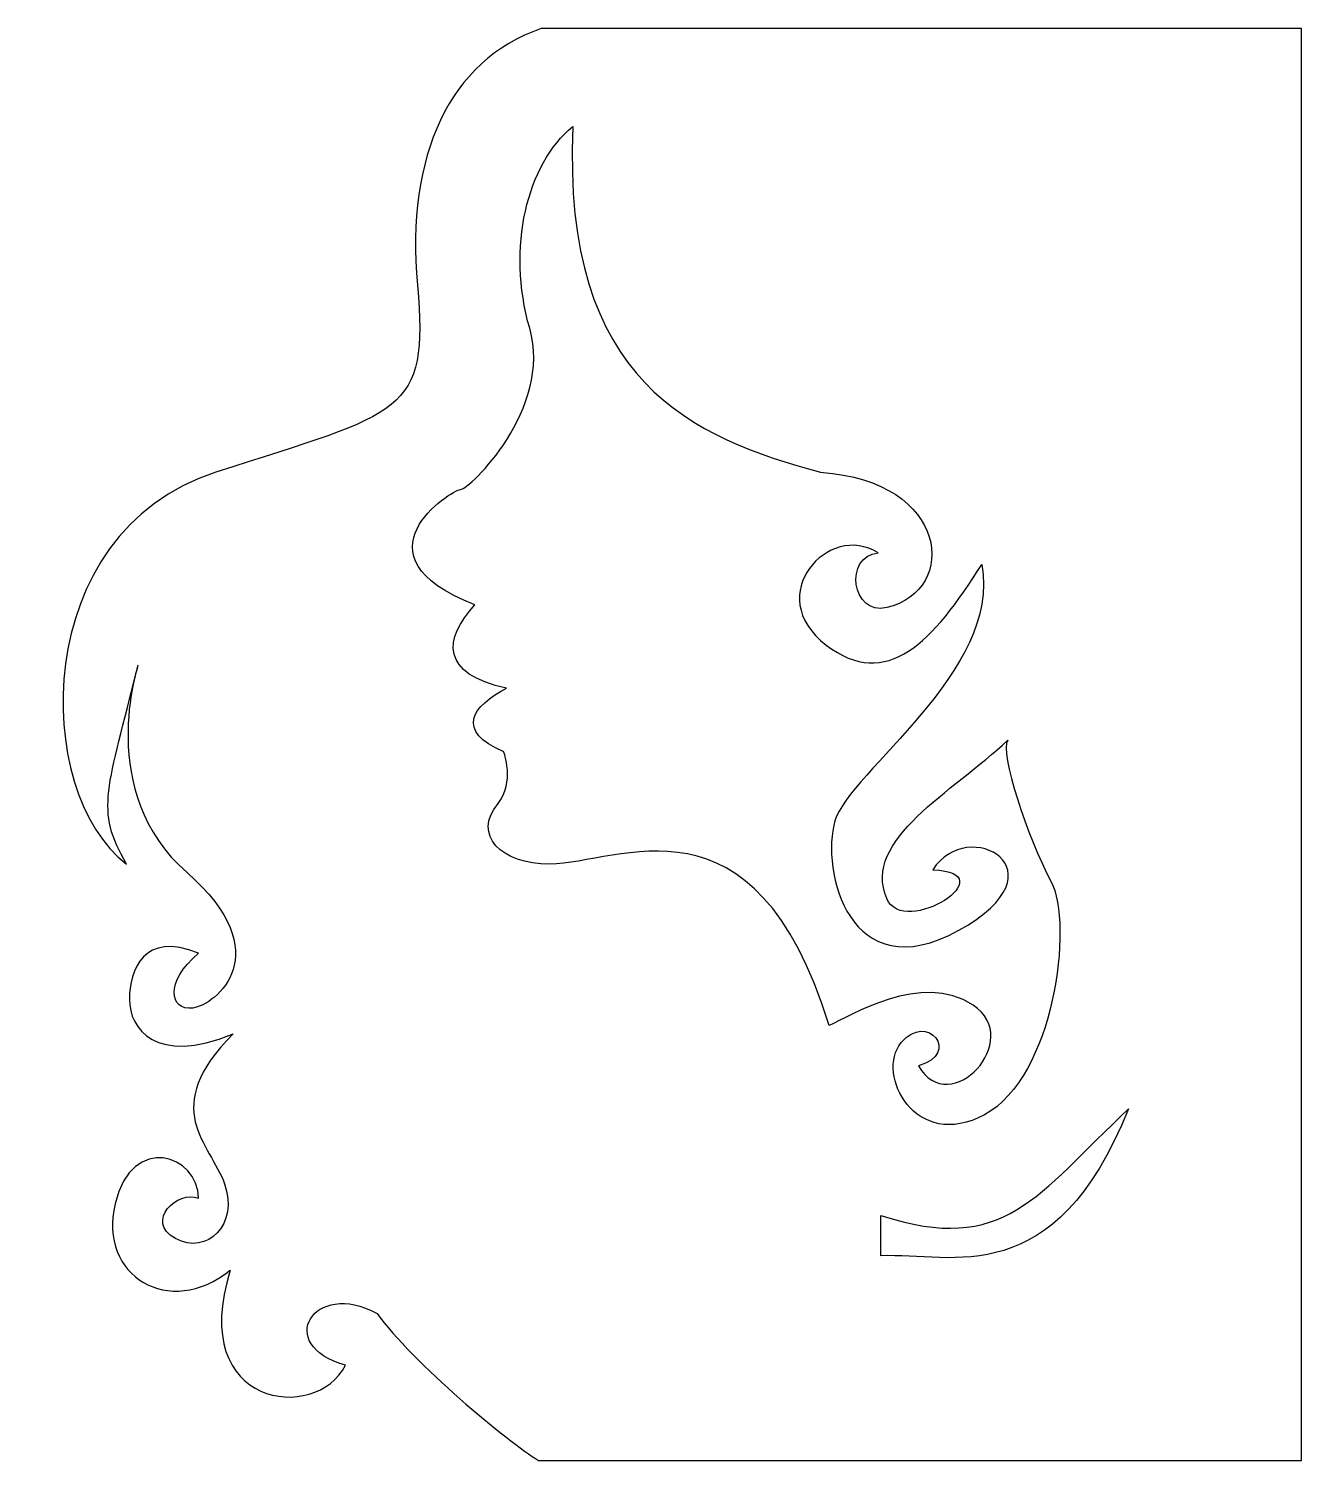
# Model space of a CAD drawing. Header units: centimetres. Extents: x -7.7 to 7.3, y -8.4 to 8.4.
import ezdxf

# ---------------------------------------------------------------- set-up
doc = ezdxf.new("R2010")
doc.units = ezdxf.units.CM
doc.header["$MEASUREMENT"] = 0
doc.layers.add('Camada 1', color=7, linetype='Continuous')

msp = doc.modelspace()

# ---------------------------------------------------------------- linework, layer by layer
at = {"layer": 'Camada 1'}
for points, knots in [([(-1.65502, 8.39981), (-1.65502, 8.39981), (7.26808, 8.39981), (7.26808, 8.39981), (7.26808, 8.39981), (7.26808, 8.39981), (7.26808, -8.3998), (7.26808, -8.3998), (7.26808, -8.3998), (7.26808, -8.3998), (-1.68873, -8.39981), (-1.68873, -8.39981), (-1.68873, -8.39981), (-2.02658, -8.19629), (-3.1755, -7.24964), (-3.5814, -6.67515), (-3.5814, -6.67515), (-4.32509, -6.26928), (-4.7984, -7.04729), (-3.95354, -7.28335), (-3.95354, -7.28335), (-4.29136, -7.96021), (-5.81248, -7.79037), (-5.30543, -6.16813), (-5.30543, -6.16813), (-6.01539, -6.74259), (-6.85965, -6.23557), (-6.65732, -5.39131), (-6.65732, -5.39131), (-6.45499, -4.54586), (-5.67757, -4.81682), (-5.67757, -5.32387), (-5.67757, -5.32387), (-5.9136, -5.2215), (-6.32008, -5.59486), (-5.94795, -5.79718), (-5.94795, -5.79718), (-5.57581, -5.99951), (-5.20365, -5.62737), (-5.37288, -5.15406), (-5.37288, -5.15406), (-5.54211, -4.68072), (-6.15031, -4.27488), (-5.2717, -3.39688), (-5.2717, -3.39688), (-6.18462, -3.76902), (-6.4887, -3.32944), (-6.4887, -2.99101), (-6.4887, -2.99101), (-6.4887, -2.65258), (-6.32008, -2.18049), (-5.67757, -2.45025), (-5.67757, -2.45025), (-6.08283, -2.78868), (-6.01539, -3.12589), (-5.74501, -3.09218), (-5.74501, -3.09218), (-5.47463, -3.05845), (-4.73094, -2.45025), (-5.81245, -1.50362), (-5.81245, -1.50362), (-6.89396, -0.55699), (-6.38691, 0.92981), (-6.38691, 0.92981), (-6.38691, 0.92981), (-6.74582, -0.53289), (-6.89996, -0.76411), (-6.5224, -1.40244), (-6.5224, -1.40244), (-7.63222, -0.56181), (-7.67196, 2.48434), (-5.4746, 3.1943), (-5.4746, 3.1943), (-3.27724, 3.90428), (-2.97373, 3.87026), (-3.10864, 5.39137), (-3.10864, 5.39137), (-3.24355, 6.91248), (-2.73653, 8.02828), (-1.65502, 8.39981)], [0, 0, 0, 0, 0.04761905, 0.04761905, 0.04761905, 0.04761905, 0.0952381, 0.0952381, 0.0952381, 0.0952381, 0.14285714, 0.14285714, 0.14285714, 0.14285714, 0.19047619, 0.19047619, 0.19047619, 0.19047619, 0.23809524, 0.23809524, 0.23809524, 0.23809524, 0.28571429, 0.28571429, 0.28571429, 0.28571429, 0.33333333, 0.33333333, 0.33333333, 0.33333333, 0.38095238, 0.38095238, 0.38095238, 0.38095238, 0.42857143, 0.42857143, 0.42857143, 0.42857143, 0.47619048, 0.47619048, 0.47619048, 0.47619048, 0.52380952, 0.52380952, 0.52380952, 0.52380952, 0.57142857, 0.57142857, 0.57142857, 0.57142857, 0.61904762, 0.61904762, 0.61904762, 0.61904762, 0.66666667, 0.66666667, 0.66666667, 0.66666667, 0.71428571, 0.71428571, 0.71428571, 0.71428571, 0.76190476, 0.76190476, 0.76190476, 0.76190476, 0.80952381, 0.80952381, 0.80952381, 0.80952381, 0.85714286, 0.85714286, 0.85714286, 0.85714286, 0.9047619, 0.9047619, 0.9047619, 0.9047619, 1, 1, 1, 1]), ([(-1.55385, -1.40248), (-0.74211, -1.40248), (0.84642, -0.45585), (1.725, -3.29573), (1.725, -3.29573), (1.96167, -3.19458), (2.80712, -2.65258), (3.41534, -3.05845), (3.41534, -3.05845), (4.02354, -3.46435), (3.14435, -4.41095), (2.7728, -3.76902), (2.7728, -3.76902), (3.27985, -3.63292), (2.87398, -3.12709), (2.56986, -3.49806), (2.56986, -3.49806), (2.26577, -3.8702), (2.73909, -4.78309), (3.55022, -4.34351), (3.55022, -4.34351), (4.36135, -3.90393), (4.59802, -2.11183), (4.32765, -1.60478), (4.32765, -1.60478), (4.05727, -1.09776), (3.71884, -0.08427), (3.82063, 0.0509), (3.82063, 0.0509), (3.1787, -0.55701), (2.10441, -1.11343), (2.40127, -1.80835), (2.40127, -1.80835), (2.60357, -2.28166), (3.82121, -1.50363), (2.94203, -1.46992), (2.94203, -1.46992), (3.34729, -0.82799), (4.53059, -1.47111), (3.24614, -2.18049), (3.24614, -2.18049), (1.96169, -2.88986), (1.62327, -1.47109), (1.79249, -0.89544), (1.79249, -0.89544), (1.96172, -0.32127), (3.75316, 0.86203), (3.51652, 2.11274), (3.51652, 2.11274), (2.94203, 1.20014), (2.4013, 0.62536), (1.69132, 1.1664), (1.69132, 1.1664), (0.92596, 1.74959), (1.72503, 2.61976), (2.29952, 2.24791), (2.29952, 2.24791), (1.89426, 2.2142), (1.9894, 1.50694), (2.40131, 1.60569), (2.40131, 1.60569), (3.24618, 1.80863), (3.14497, 3.09278), (1.62388, 3.19425), (1.62388, 3.19425), (0.1365, 3.59983), (-1.41893, 4.24234), (-1.28344, 7.25055), (-1.28344, 7.25055), (-1.8242, 6.81097), (-2.06145, 5.83061), (-1.79049, 4.88428), (-1.79049, 4.88428), (-1.51953, 3.93795), (-2.50045, 2.99164), (-2.60162, 2.99164), (-2.60162, 2.99164), (-2.70277, 2.99164), (-3.91977, 2.21392), (-2.43239, 1.63943), (-2.43239, 1.63943), (-2.80392, 1.23385), (-2.83826, 0.82859), (-2.06084, 0.65939), (-2.06084, 0.65939), (-2.4661, 0.45645), (-2.66965, 0.15234), (-2.09457, -0.0843), (-2.09457, -0.0843), (-2.09457, -0.0843), (-1.96027, -0.44622), (-2.16201, -0.69311), (-2.16201, -0.69311), (-2.46615, -1.06524), (-2.12894, -1.40248), (-1.55385, -1.40248)], [0, 0, 0, 0, 0.04, 0.04, 0.04, 0.04, 0.08, 0.08, 0.08, 0.08, 0.12, 0.12, 0.12, 0.12, 0.16, 0.16, 0.16, 0.16, 0.2, 0.2, 0.2, 0.2, 0.24, 0.24, 0.24, 0.24, 0.28, 0.28, 0.28, 0.28, 0.32, 0.32, 0.32, 0.32, 0.36, 0.36, 0.36, 0.36, 0.4, 0.4, 0.4, 0.4, 0.44, 0.44, 0.44, 0.44, 0.48, 0.48, 0.48, 0.48, 0.52, 0.52, 0.52, 0.52, 0.56, 0.56, 0.56, 0.56, 0.6, 0.6, 0.6, 0.6, 0.64, 0.64, 0.64, 0.64, 0.68, 0.68, 0.68, 0.68, 0.72, 0.72, 0.72, 0.72, 0.76, 0.76, 0.76, 0.76, 0.8, 0.8, 0.8, 0.8, 0.84, 0.84, 0.84, 0.84, 0.88, 0.88, 0.88, 0.88, 0.92, 0.92, 0.92, 0.92, 1, 1, 1, 1]), ([(2.33323, -5.52622), (2.33323, -5.52622), (2.33323, -5.99953), (2.33323, -5.99953), (2.33323, -5.99953), (3.17871, -5.96582), (4.36198, -6.43911), (5.24058, -4.27609), (5.24058, -4.27609), (4.15843, -5.29016), (3.78629, -5.99953), (2.33323, -5.52622)], [0, 0, 0, 0, 0.25, 0.25, 0.25, 0.25, 0.5, 0.5, 0.5, 0.5, 1, 1, 1, 1])]:
    msp.add_open_spline(points, degree=3, knots=knots, dxfattribs=at)

doc.saveas('drawing.dxf')
